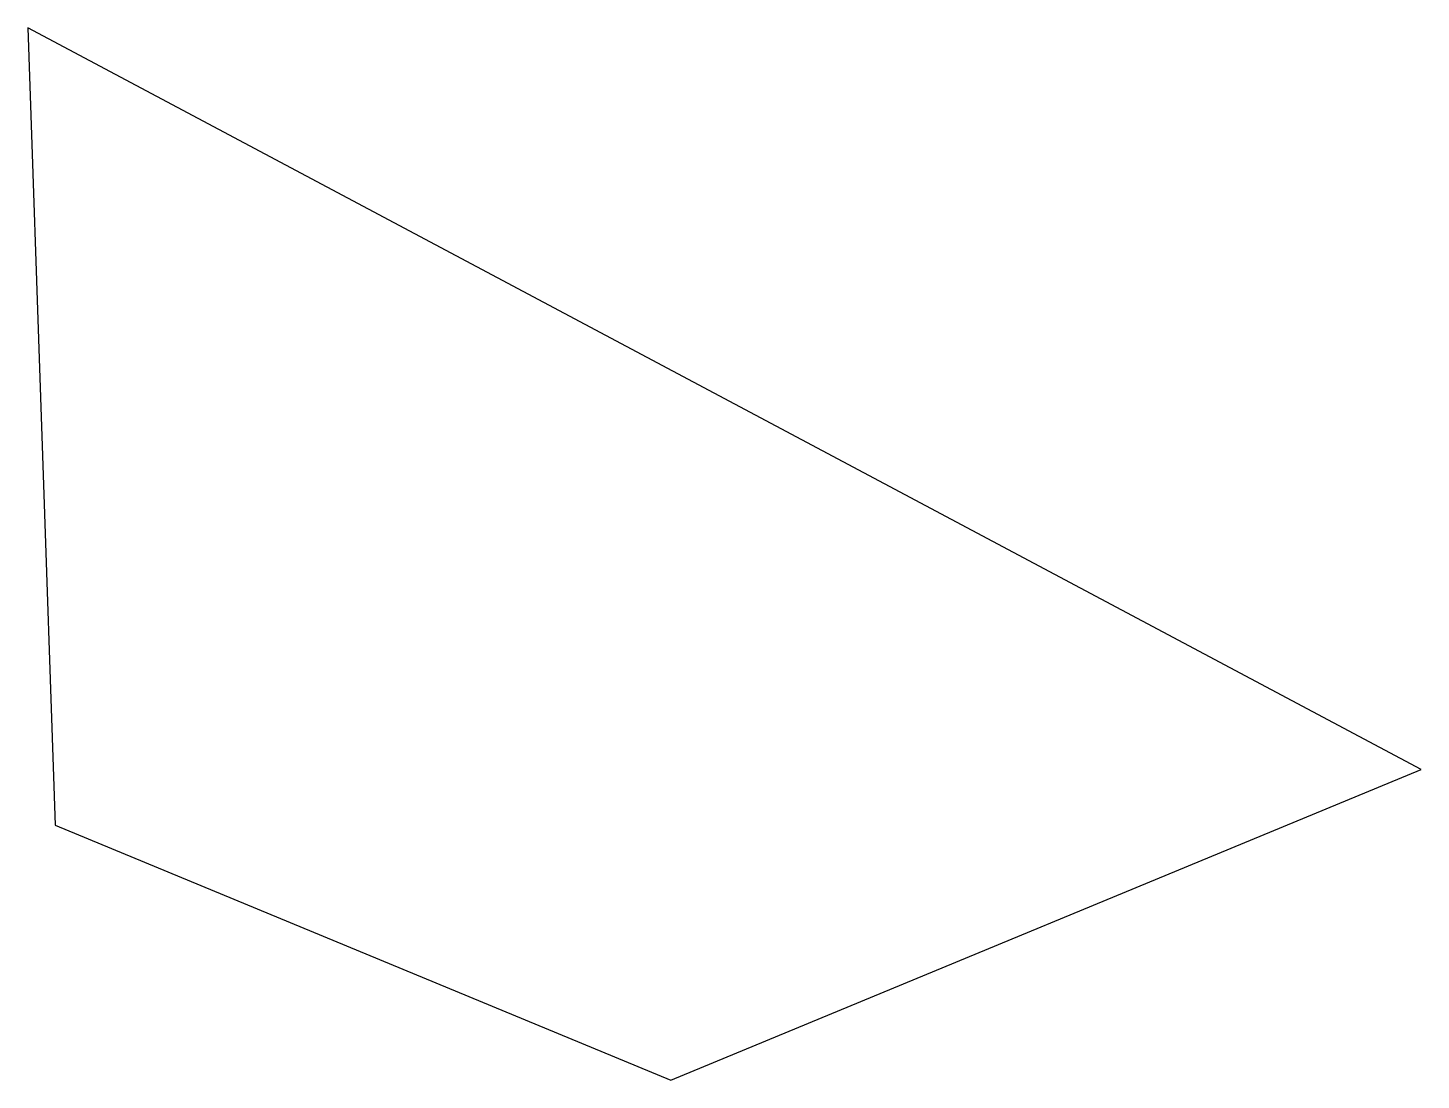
# Model space of a CAD drawing. Header units: metres. Extents: x -86.9 to -6.9, y 20.7 to 81.1.
import ezdxf

# ---------------------------------------------------------------- set-up
doc = ezdxf.new("R2010")
doc.units = ezdxf.units.M

msp = doc.modelspace()

# ---------------------------------------------------------------- linework, layer by layer
at = {"layer": 'Polygon'}
for p, q in [((-86.93, 81.15), (-85.355, 35.355)), ((-6.922, 38.554), (-86.93, 81.15)), ((-50, 20.711), (-6.922, 38.554)), ((-85.355, 35.355), (-50, 20.711))]:
    msp.add_line(p, q, dxfattribs=at)

doc.saveas('drawing.dxf')
